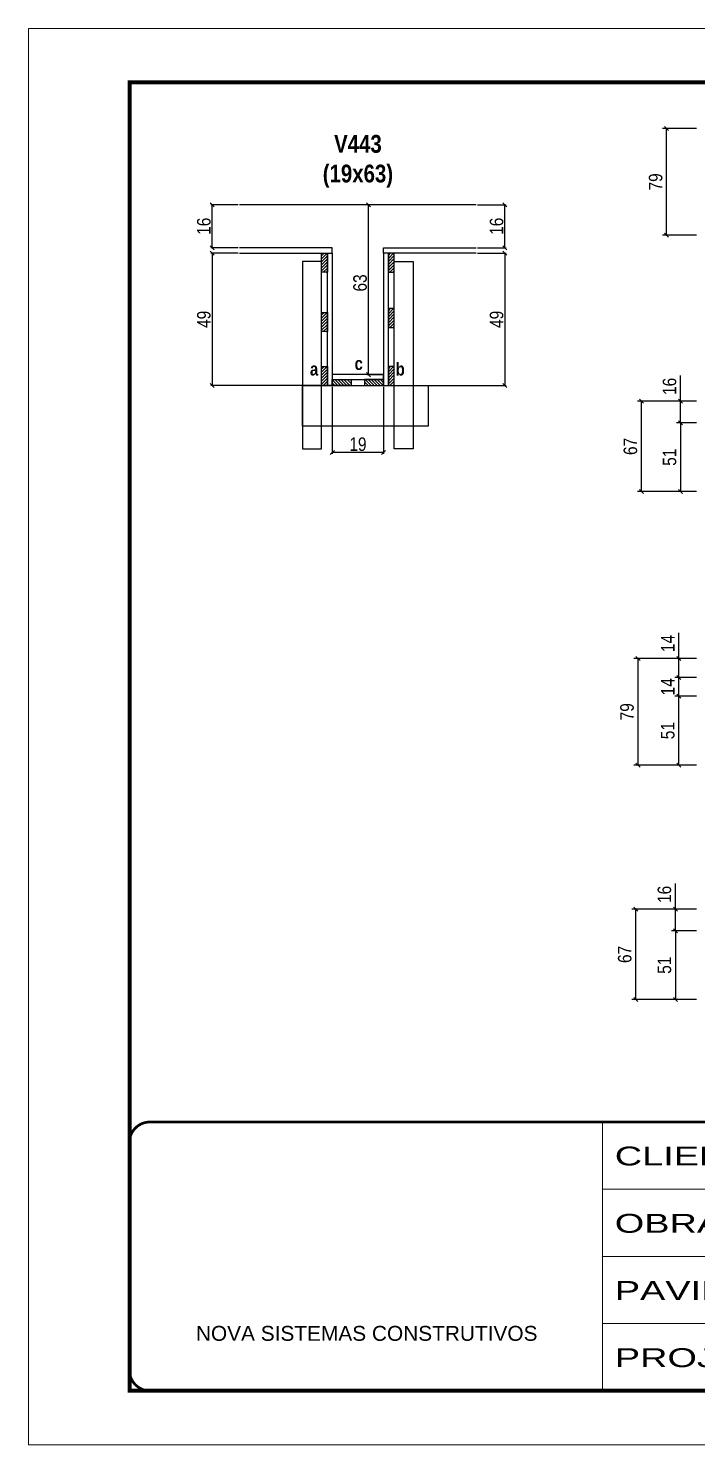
# Model space of a CAD drawing. Extents: x 3309 to 9563, y -2522 to 14608.
# Drawn here: x 3309 to 3805, y 8964 to 10014 of the extents above; entities that cross this region are included whole.
import ezdxf

# ---------------------------------------------------------------- set-up
doc = ezdxf.new("R2010")
doc.units = 0
doc.linetypes.add('CONTINUO', pattern=[0])
doc.linetypes.add('DASHED', pattern=[0.75, 0.5, -0.25])
for name, color, linetype, lineweight in [('CONCRETO', 251, 'Continuous', 25), ('Folhas', 255, 'Continuous', 9), ('SARRAFO DE PRESSAO', 251, 'DASHED', 9)]:
    doc.layers.add(name, color=color, linetype=linetype, lineweight=lineweight)
for name, color, linetype in [('COTA', 241, 'Continuous'), ('detalhes', 4, 'Continuous'), ('NOMENCLATURA', 7, 'Continuous'), ('Painéis', 200, 'Continuous'), ('SARR_2.2x7', 40, 'Continuous'), ('SARR_3.5x7', 81, 'Continuous')]:
    doc.layers.add(name, color=color, linetype=linetype)
doc.styles.add('ARIAL', font='arial.ttf')
doc.styles.add('COTA TECNICA', font='techl___.ttf', dxfattribs={"height": 10})
doc.styles.add('COTA TECNICA 2X', font='techl___.ttf', dxfattribs={"height": 10})
doc.styles.add('TECNICA', font='techb___.ttf', dxfattribs={"height": 10})
doc.styles.add('Tecnologia', font='')
doc.styles.get('Tecnologia').set_extended_font_data('Forgotten Futurist')
doc.dimstyles.new('PAINEL', dxfattribs={"dimtxt": 10, "dimasz": 3, "dimexe": 3, "dimexo": 3, "dimgap": 3, "dimtad": 1, "dimdec": 1, "dimzin": 12, "dimdsep": 46, "dimtxsty": 'COTA TECNICA', "dimblk1": 'OBLIQUE', "dimblk2": 'OBLIQUE', "dimsah": 1, "dimcen": 0.9, "dimclrd": 4, "dimclre": 4, "dimclrt": 240, "dimadec": 1, "dimazin": 3, "dimtfac": 1, "dimtdec": 1, "dimtmove": 0, "dimatfit": 3, "dimfxl": 1, "dimtolj": 1, "dimtzin": 12, "dimarcsym": 0})
doc.dimstyles.new('SECAO', dxfattribs={"dimscale": 0.333333, "dimtxt": 5, "dimasz": 9, "dimexe": 3, "dimexo": 3, "dimgap": 3, "dimtad": 1, "dimdec": 1, "dimlfac": 0.5, "dimzin": 12, "dimdsep": 46, "dimtxsty": 'COTA TECNICA 2X', "dimblk1": 'OBLIQUE', "dimblk2": 'OBLIQUE', "dimsah": 1, "dimcen": 0.9, "dimclrd": 4, "dimclre": 4, "dimclrt": 240, "dimadec": 1, "dimazin": 3, "dimtfac": 1, "dimtdec": 1, "dimtmove": 0, "dimatfit": 3, "dimfxl": 1, "dimtolj": 1, "dimtzin": 12, "dimarcsym": 0})
pattern_1 = [(135, (36770.1903, -113763.353), (-1.122532015, -1.122532015), [])]
pattern_2 = [(45, (-119985.518, -23388.7219), (-1.122532015, 1.122532015), [])]
pattern_3 = [(45, (-119985.518, -23472.7219), (-1.122532015, 1.122532015), [])]

# ---------------------------------------------------------------- blocks, each defined once
blk = doc.blocks.new('9999999999')
at = {"color": 30, "linetype": 'CONTINUO'}
for p, q in [((98564.6, 34230.2), (98564.6, 34429.4)), ((98564.6, 34379.6), (99584, 34379.6)), ((98564.6, 34329.8), (99488, 34329.8)), ((98564.6, 34280), (99488, 34280))]:
    blk.add_line(p, q, dxfattribs=at)
at = {"color": 30, "linetype": 'CONTINUO', "const_width": 2}
blk.add_lwpolyline([(99584, 34230.2), (99584, 34414.4, 0.414214), (99569, 34429.4), (98229, 34429.4, 0.414214), (98214, 34414.4), (98214, 34245.2, 0.414214), (98229, 34230.2), (99584, 34230.2)], format="xyb", dxfattribs=at)
at = {"layer": 'Folhas'}
blk.add_lwpolyline([(98139, 34190.2), (99624, 34190.2), (99624, 35240.2), (98139, 35240.2)], close=True, dxfattribs=at)
at = {"layer": 'Folhas', "color": 30, "const_width": 3}
blk.add_lwpolyline([(98214, 34230.2), (99584, 34230.2), (99584, 35200.2), (98214, 35200.2)], close=True, dxfattribs=at)
at = {"color": 7, "linetype": 'Continuous', "ltscale": 5, "style": 'ARIAL'}
blk.add_text('NOVA SISTEMAS CONSTRUTIVOS', height=11.059, dxfattribs=at).set_placement((98263.2, 34267.2))
at = {"layer": 'Folhas', "color": 7, "style": 'Tecnologia', "width": 1.5}
for s, p in [('CLIENTE:', (98573.7, 34397.2)), ('OBRA:', (98573.7, 34347.3)), ('PAVIMENTO:', (98573.7, 34297.5)), ('PROJETO:', (98573.7, 34247.7))]:
    blk.add_text(s, height=14, dxfattribs=at).set_placement(p)
blk = doc.blocks.new('_Oblique')
at = {"color": 0, "linetype": 'ByBlock', "lineweight": -2}
blk.add_line((-0.5, -0.5), (0.5, 0.5), dxfattribs=at)
blk = doc.blocks.new('*D1699')
at = {"layer": 'COTA', "color": 4, "lineweight": -2, "transparency": 16777216}
for p, q in [((3534.7, 9747.8), (3534.7, 9698.1)), ((3572.7, 9747.8), (3572.7, 9698.1)), ((3572.7, 9699.1), (3534.7, 9699.1))]:
    blk.add_line(p, q, dxfattribs=at)
at = {"layer": 'Defpoints', "color": 0, "transparency": 16777216}
for p in [(3534.7, 9748.8), (3572.7, 9748.8), (3534.7, 9699.1)]:
    blk.add_point(p, dxfattribs=at)
at = {"layer": 'COTA', "color": 4, "lineweight": -2, "transparency": 16777216, "xscale": 3, "yscale": 3, "zscale": 3, "rotation": 180}
blk.add_blockref('_Oblique', (3534.7, 9699.1), dxfattribs=at)
at = {"layer": 'COTA', "color": 4, "lineweight": -2, "transparency": 16777216, "xscale": 3, "yscale": 3, "zscale": 3}
blk.add_blockref('_Oblique', (3572.7, 9699.1), dxfattribs=at)
at = {"layer": 'COTA', "color": 240, "transparency": 16777216, "insert": (3553.7, 9705.2), "char_height": 10, "attachment_point": 5, "style": 'COTA TECNICA 2X'}
blk.add_mtext('\\A1;19', dxfattribs=at)
blk = doc.blocks.new('*D1700')
at = {"layer": 'COTA', "color": 4, "lineweight": -2, "transparency": 16777216}
for p, q in [((3465, 9846.8), (3444.6, 9846.8)), ((3445.6, 9846.8), (3445.6, 9748.8)), ((3525.7, 9748.8), (3444.6, 9748.8))]:
    blk.add_line(p, q, dxfattribs=at)
at = {"layer": 'Defpoints', "color": 0, "transparency": 16777216}
for p in [(3466, 9846.8), (3445.6, 9748.8), (3526.7, 9748.8, 0)]:
    blk.add_point(p, dxfattribs=at)
at = {"layer": 'COTA', "color": 4, "lineweight": -2, "transparency": 16777216, "xscale": 3, "yscale": 3, "zscale": 3}
for p, rotation in [((3445.6, 9846.8), 90), ((3445.6, 9748.8), 270)]:
    blk.add_blockref('_Oblique', p, dxfattribs=dict(at, rotation=rotation))
at = {"layer": 'COTA', "color": 240, "transparency": 16777216, "insert": (3439.5, 9797.8), "char_height": 10, "attachment_point": 5, "rotation": 90, "style": 'COTA TECNICA 2X'}
blk.add_mtext('\\A1;49', dxfattribs=at)
blk = doc.blocks.new('*D1701')
at = {"layer": 'COTA', "color": 4, "lineweight": -2, "transparency": 16777216}
for p, q in [((3642.4, 9846.8), (3663.6, 9846.8)), ((3662.6, 9846.8), (3662.6, 9748.8)), ((3581.7, 9748.8), (3663.6, 9748.8))]:
    blk.add_line(p, q, dxfattribs=at)
at = {"layer": 'Defpoints', "color": 0, "transparency": 16777216}
for p in [(3641.4, 9846.8), (3580.7, 9748.8, 0), (3662.6, 9748.8)]:
    blk.add_point(p, dxfattribs=at)
at = {"layer": 'COTA', "color": 4, "lineweight": -2, "transparency": 16777216, "xscale": 3, "yscale": 3, "zscale": 3}
for p, rotation in [((3662.6, 9846.8), 90), ((3662.6, 9748.8), 270)]:
    blk.add_blockref('_Oblique', p, dxfattribs=dict(at, rotation=rotation))
at = {"layer": 'COTA', "color": 240, "transparency": 16777216, "insert": (3656.5, 9797.8), "char_height": 10, "attachment_point": 5, "rotation": 90, "style": 'COTA TECNICA 2X'}
blk.add_mtext('\\A1;49', dxfattribs=at)
blk = doc.blocks.new('*D1702')
at = {"layer": 'COTA', "color": 4, "lineweight": -2, "transparency": 16777216}
for p, q in [((3571.7, 9882.8), (3560.5, 9882.8)), ((3561.5, 9756.8), (3561.5, 9882.8)), ((3571.7, 9756.8), (3560.5, 9756.8))]:
    blk.add_line(p, q, dxfattribs=at)
at = {"layer": 'Defpoints', "color": 0, "transparency": 16777216}
for p in [(3561.5, 9882.8), (3572.7, 9882.8), (3572.7, 9756.8)]:
    blk.add_point(p, dxfattribs=at)
at = {"layer": 'COTA', "color": 4, "lineweight": -2, "transparency": 16777216, "xscale": 3, "yscale": 3, "zscale": 3}
for p, rotation in [((3561.5, 9882.8), 90), ((3561.5, 9756.8), 270)]:
    blk.add_blockref('_Oblique', p, dxfattribs=dict(at, rotation=rotation))
at = {"layer": 'COTA', "color": 240, "transparency": 16777216, "insert": (3555.3, 9824.8), "char_height": 10, "attachment_point": 5, "rotation": 90, "style": 'COTA TECNICA 2X'}
blk.add_mtext('\\A1;63', dxfattribs=at)
blk = doc.blocks.new('*D1703')
at = {"layer": 'COTA', "color": 4, "lineweight": -2, "transparency": 16777216}
for p, q in [((3642.4, 9882.8), (3663.6, 9882.8)), ((3662.6, 9850.8), (3662.6, 9882.8)), ((3642.4, 9850.8), (3663.6, 9850.8))]:
    blk.add_line(p, q, dxfattribs=at)
at = {"layer": 'Defpoints', "color": 0, "transparency": 16777216}
for p in [(3641.4, 9882.8), (3662.6, 9882.8), (3641.4, 9850.8)]:
    blk.add_point(p, dxfattribs=at)
at = {"layer": 'COTA', "color": 4, "lineweight": -2, "transparency": 16777216, "xscale": 3, "yscale": 3, "zscale": 3}
for p, rotation in [((3662.6, 9882.8), 90), ((3662.6, 9850.8), 270)]:
    blk.add_blockref('_Oblique', p, dxfattribs=dict(at, rotation=rotation))
at = {"layer": 'COTA', "color": 240, "transparency": 16777216, "insert": (3656.5, 9866.8), "char_height": 10, "attachment_point": 5, "rotation": 90, "style": 'COTA TECNICA 2X'}
blk.add_mtext('\\A1;16', dxfattribs=at)
blk = doc.blocks.new('*D1704')
at = {"layer": 'COTA', "color": 4, "lineweight": -2, "transparency": 16777216}
for p, q in [((3465, 9882.8), (3444.6, 9882.8)), ((3445.6, 9850.8), (3445.6, 9882.8)), ((3465, 9850.8), (3444.6, 9850.8))]:
    blk.add_line(p, q, dxfattribs=at)
at = {"layer": 'Defpoints', "color": 0, "transparency": 16777216}
for p in [(3445.6, 9882.8), (3466, 9882.8), (3466, 9850.8)]:
    blk.add_point(p, dxfattribs=at)
at = {"layer": 'COTA', "color": 4, "lineweight": -2, "transparency": 16777216, "xscale": 3, "yscale": 3, "zscale": 3}
for p, rotation in [((3445.6, 9882.8), 90), ((3445.6, 9850.8), 270)]:
    blk.add_blockref('_Oblique', p, dxfattribs=dict(at, rotation=rotation))
at = {"layer": 'COTA', "color": 240, "transparency": 16777216, "insert": (3439.5, 9866.8), "char_height": 10, "attachment_point": 5, "rotation": 90, "style": 'COTA TECNICA 2X'}
blk.add_mtext('\\A1;16', dxfattribs=at)
blk = doc.blocks.new('*D1733')
at = {"layer": 'COTA', "color": 4, "lineweight": -2, "transparency": 16777216}
for p, q in [((3804.7, 9939.2), (3779.5, 9939.2)), ((3782.5, 9860.2), (3782.5, 9939.2)), ((3804.7, 9860.2), (3779.5, 9860.2))]:
    blk.add_line(p, q, dxfattribs=at)
at = {"layer": 'Defpoints', "color": 0, "transparency": 16777216}
for p in [(3782.5, 9939.2), (3807.7, 9939.2), (3807.7, 9860.2)]:
    blk.add_point(p, dxfattribs=at)
at = {"layer": 'COTA', "color": 4, "lineweight": -2, "transparency": 16777216, "xscale": 3, "yscale": 3, "zscale": 3}
for p, rotation in [((3782.5, 9939.2), 90), ((3782.5, 9860.2), 270)]:
    blk.add_blockref('_Oblique', p, dxfattribs=dict(at, rotation=rotation))
at = {"layer": 'COTA', "color": 240, "transparency": 16777216, "insert": (3774.4, 9899.7), "char_height": 10, "attachment_point": 5, "rotation": 90, "style": 'COTA TECNICA'}
blk.add_mtext('\\A1;79', dxfattribs=at)
blk = doc.blocks.new('*D1734')
at = {"layer": 'COTA', "color": 4, "lineweight": -2, "transparency": 16777216}
for p, q in [((3804.7, 9721.1), (3789.8, 9721.1)), ((3792.8, 9721.1), (3792.8, 9670.1)), ((3804.7, 9670.1), (3789.8, 9670.1))]:
    blk.add_line(p, q, dxfattribs=at)
at = {"layer": 'Defpoints', "color": 0, "transparency": 16777216}
for p in [(3807.7, 9721.1), (3792.8, 9670.1), (3807.7, 9670.1)]:
    blk.add_point(p, dxfattribs=at)
at = {"layer": 'COTA', "color": 4, "lineweight": -2, "transparency": 16777216, "xscale": 3, "yscale": 3, "zscale": 3}
for p, rotation in [((3792.8, 9721.1), 90), ((3792.8, 9670.1), 270)]:
    blk.add_blockref('_Oblique', p, dxfattribs=dict(at, rotation=rotation))
at = {"layer": 'COTA', "color": 240, "transparency": 16777216, "insert": (3784.7, 9695.6), "char_height": 10, "attachment_point": 5, "rotation": 90, "style": 'COTA TECNICA'}
blk.add_mtext('\\A1;51', dxfattribs=at)
blk = doc.blocks.new('*D1735')
at = {"layer": 'COTA', "color": 4, "lineweight": -2, "transparency": 16777216}
for p, q in [((3792.8, 9737.1), (3792.8, 9756.1)), ((3804.7, 9737.1), (3789.8, 9737.1)), ((3792.8, 9721.1), (3792.8, 9737.1)), ((3804.7, 9721.1), (3789.8, 9721.1))]:
    blk.add_line(p, q, dxfattribs=at)
at = {"layer": 'Defpoints', "color": 0, "transparency": 16777216}
for p in [(3792.8, 9737.1), (3807.7, 9737.1), (3807.7, 9721.1)]:
    blk.add_point(p, dxfattribs=at)
at = {"layer": 'COTA', "color": 4, "lineweight": -2, "transparency": 16777216, "xscale": 3, "yscale": 3, "zscale": 3}
for p, rotation in [((3792.8, 9737.1), 90), ((3792.8, 9721.1), 270)]:
    blk.add_blockref('_Oblique', p, dxfattribs=dict(at, rotation=rotation))
at = {"layer": 'COTA', "color": 240, "transparency": 16777216, "insert": (3784.7, 9748.1), "char_height": 10, "attachment_point": 5, "rotation": 90, "style": 'COTA TECNICA'}
blk.add_mtext('\\A1;16', dxfattribs=at)
blk = doc.blocks.new('*D1736')
at = {"layer": 'COTA', "color": 4, "lineweight": -2, "transparency": 16777216}
for p, q in [((3804.7, 9737.1), (3760.9, 9737.1)), ((3763.9, 9670.1), (3763.9, 9737.1)), ((3804.7, 9670.1), (3760.9, 9670.1))]:
    blk.add_line(p, q, dxfattribs=at)
at = {"layer": 'Defpoints', "color": 0, "transparency": 16777216}
for p in [(3763.9, 9737.1), (3807.7, 9737.1), (3807.7, 9670.1)]:
    blk.add_point(p, dxfattribs=at)
at = {"layer": 'COTA', "color": 4, "lineweight": -2, "transparency": 16777216, "xscale": 3, "yscale": 3, "zscale": 3}
for p, rotation in [((3763.9, 9737.1), 90), ((3763.9, 9670.1), 270)]:
    blk.add_blockref('_Oblique', p, dxfattribs=dict(at, rotation=rotation))
at = {"layer": 'COTA', "color": 240, "transparency": 16777216, "insert": (3755.7, 9703.6), "char_height": 10, "attachment_point": 5, "rotation": 90, "style": 'COTA TECNICA'}
blk.add_mtext('\\A1;67', dxfattribs=at)
blk = doc.blocks.new('*D1740')
at = {"layer": 'COTA', "color": 4, "lineweight": -2, "transparency": 16777216}
for p, q in [((3804.7, 9518.4), (3788.5, 9518.4)), ((3791.5, 9467.4), (3791.5, 9518.4)), ((3804.7, 9467.4), (3788.5, 9467.4))]:
    blk.add_line(p, q, dxfattribs=at)
at = {"layer": 'Defpoints', "color": 0, "transparency": 16777216}
for p in [(3791.5, 9518.4), (3807.7, 9518.4), (3807.7, 9467.4)]:
    blk.add_point(p, dxfattribs=at)
at = {"layer": 'COTA', "color": 4, "lineweight": -2, "transparency": 16777216, "xscale": 3, "yscale": 3, "zscale": 3}
for p, rotation in [((3791.5, 9518.4), 90), ((3791.5, 9467.4), 270)]:
    blk.add_blockref('_Oblique', p, dxfattribs=dict(at, rotation=rotation))
at = {"layer": 'COTA', "color": 240, "transparency": 16777216, "insert": (3783.4, 9492.9), "char_height": 10, "attachment_point": 5, "rotation": 90, "style": 'COTA TECNICA'}
blk.add_mtext('\\A1;51', dxfattribs=at)
blk = doc.blocks.new('*D1751')
at = {"layer": 'COTA', "color": 4, "lineweight": -2, "transparency": 16777216}
for p, q in [((3804.7, 9532.4), (3788.5, 9532.4)), ((3791.5, 9518.4), (3791.5, 9532.4)), ((3804.7, 9518.4), (3788.5, 9518.4))]:
    blk.add_line(p, q, dxfattribs=at)
at = {"layer": 'Defpoints', "color": 0, "transparency": 16777216}
for p in [(3791.5, 9532.4), (3807.7, 9532.4), (3807.7, 9518.4)]:
    blk.add_point(p, dxfattribs=at)
at = {"layer": 'COTA', "color": 4, "lineweight": -2, "transparency": 16777216, "xscale": 3, "yscale": 3, "zscale": 3}
for p, rotation in [((3791.5, 9532.4), 90), ((3791.5, 9518.4), 270)]:
    blk.add_blockref('_Oblique', p, dxfattribs=dict(at, rotation=rotation))
at = {"layer": 'COTA', "color": 240, "transparency": 16777216, "insert": (3783.4, 9525.4), "char_height": 10, "attachment_point": 5, "rotation": 90, "style": 'COTA TECNICA'}
blk.add_mtext('\\A1;14', dxfattribs=at)
blk = doc.blocks.new('*D1752')
at = {"layer": 'COTA', "color": 4, "lineweight": -2, "transparency": 16777216}
for p, q in [((3791.5, 9546.4), (3791.5, 9565.5)), ((3804.7, 9546.4), (3788.5, 9546.4)), ((3791.5, 9532.4), (3791.5, 9546.4)), ((3804.7, 9532.4), (3788.5, 9532.4))]:
    blk.add_line(p, q, dxfattribs=at)
at = {"layer": 'Defpoints', "color": 0, "transparency": 16777216}
for p in [(3791.5, 9546.4), (3807.7, 9546.4), (3807.7, 9532.4)]:
    blk.add_point(p, dxfattribs=at)
at = {"layer": 'COTA', "color": 4, "lineweight": -2, "transparency": 16777216, "xscale": 3, "yscale": 3, "zscale": 3}
for p, rotation in [((3791.5, 9546.4), 90), ((3791.5, 9532.4), 270)]:
    blk.add_blockref('_Oblique', p, dxfattribs=dict(at, rotation=rotation))
at = {"layer": 'COTA', "color": 240, "transparency": 16777216, "insert": (3783.4, 9557.5), "char_height": 10, "attachment_point": 5, "rotation": 90, "style": 'COTA TECNICA'}
blk.add_mtext('\\A1;14', dxfattribs=at)
blk = doc.blocks.new('*D1753')
at = {"layer": 'COTA', "color": 4, "lineweight": -2, "transparency": 16777216}
for p, q in [((3804.7, 9546.4), (3758.3, 9546.4)), ((3761.3, 9467.4), (3761.3, 9546.4)), ((3804.7, 9467.4), (3758.3, 9467.4))]:
    blk.add_line(p, q, dxfattribs=at)
at = {"layer": 'Defpoints', "color": 0, "transparency": 16777216}
for p in [(3761.3, 9546.4), (3807.7, 9546.4), (3807.7, 9467.4)]:
    blk.add_point(p, dxfattribs=at)
at = {"layer": 'COTA', "color": 4, "lineweight": -2, "transparency": 16777216, "xscale": 3, "yscale": 3, "zscale": 3}
for p, rotation in [((3761.3, 9546.4), 90), ((3761.3, 9467.4), 270)]:
    blk.add_blockref('_Oblique', p, dxfattribs=dict(at, rotation=rotation))
at = {"layer": 'COTA', "color": 240, "transparency": 16777216, "insert": (3753.2, 9506.9), "char_height": 10, "attachment_point": 5, "rotation": 90, "style": 'COTA TECNICA'}
blk.add_mtext('\\A1;79', dxfattribs=at)
blk = doc.blocks.new('*D1758')
at = {"layer": 'COTA', "color": 4, "lineweight": -2, "transparency": 16777216}
for p, q in [((3804.7, 9344.5), (3786, 9344.5)), ((3789, 9344.5), (3789, 9293.5)), ((3804.7, 9293.5), (3786, 9293.5))]:
    blk.add_line(p, q, dxfattribs=at)
at = {"layer": 'Defpoints', "color": 0, "transparency": 16777216}
for p in [(3807.7, 9344.5), (3789, 9293.5), (3807.7, 9293.5)]:
    blk.add_point(p, dxfattribs=at)
at = {"layer": 'COTA', "color": 4, "lineweight": -2, "transparency": 16777216, "xscale": 3, "yscale": 3, "zscale": 3}
for p, rotation in [((3789, 9344.5), 90), ((3789, 9293.5), 270)]:
    blk.add_blockref('_Oblique', p, dxfattribs=dict(at, rotation=rotation))
at = {"layer": 'COTA', "color": 240, "transparency": 16777216, "insert": (3780.9, 9319), "char_height": 10, "attachment_point": 5, "rotation": 90, "style": 'COTA TECNICA'}
blk.add_mtext('\\A1;51', dxfattribs=at)
blk = doc.blocks.new('*D1759')
at = {"layer": 'COTA', "color": 4, "lineweight": -2, "transparency": 16777216}
for p, q in [((3789, 9360.5), (3789, 9379.5)), ((3804.7, 9360.5), (3786, 9360.5)), ((3789, 9344.5), (3789, 9360.5)), ((3804.7, 9344.5), (3786, 9344.5))]:
    blk.add_line(p, q, dxfattribs=at)
at = {"layer": 'Defpoints', "color": 0, "transparency": 16777216}
for p in [(3789, 9360.5), (3807.7, 9360.5), (3807.7, 9344.5)]:
    blk.add_point(p, dxfattribs=at)
at = {"layer": 'COTA', "color": 4, "lineweight": -2, "transparency": 16777216, "xscale": 3, "yscale": 3, "zscale": 3}
for p, rotation in [((3789, 9360.5), 90), ((3789, 9344.5), 270)]:
    blk.add_blockref('_Oblique', p, dxfattribs=dict(at, rotation=rotation))
at = {"layer": 'COTA', "color": 240, "transparency": 16777216, "insert": (3780.9, 9371.5), "char_height": 10, "attachment_point": 5, "rotation": 90, "style": 'COTA TECNICA'}
blk.add_mtext('\\A1;16', dxfattribs=at)
blk = doc.blocks.new('*D1760')
at = {"layer": 'COTA', "color": 4, "lineweight": -2, "transparency": 16777216}
for p, q in [((3804.7, 9360.5), (3756.6, 9360.5)), ((3759.6, 9293.5), (3759.6, 9360.5)), ((3804.7, 9293.5), (3756.6, 9293.5))]:
    blk.add_line(p, q, dxfattribs=at)
at = {"layer": 'Defpoints', "color": 0, "transparency": 16777216}
for p in [(3759.6, 9360.5), (3807.7, 9360.5), (3807.7, 9293.5)]:
    blk.add_point(p, dxfattribs=at)
at = {"layer": 'COTA', "color": 4, "lineweight": -2, "transparency": 16777216, "xscale": 3, "yscale": 3, "zscale": 3}
for p, rotation in [((3759.6, 9360.5), 90), ((3759.6, 9293.5), 270)]:
    blk.add_blockref('_Oblique', p, dxfattribs=dict(at, rotation=rotation))
at = {"layer": 'COTA', "color": 240, "transparency": 16777216, "insert": (3751.5, 9327), "char_height": 10, "attachment_point": 5, "rotation": 90, "style": 'COTA TECNICA'}
blk.add_mtext('\\A1;67', dxfattribs=at)

msp = doc.modelspace()

# ---------------------------------------------------------------- hatches: boundary and pattern name
at = {"layer": 'SARR_2.2x7'}
h = msp.add_hatch(dxfattribs=at)
h.set_pattern_fill('ANSI31', color=256, scale=0.5)
h.set_pattern_definition(pattern_2)
h.paths.add_polyline_path([(3526.65, 9832.82), (3531.05, 9832.82), (3531.05, 9846.82), (3526.65, 9846.82)])
h = msp.add_hatch(dxfattribs=at)
h.set_pattern_fill('ANSI31', color=256, scale=0.5)
h.set_pattern_definition(pattern_2)
h.paths.add_polyline_path([(3580.65, 9832.82), (3576.25, 9832.82), (3576.25, 9846.82), (3580.65, 9846.82)])
h = msp.add_hatch(dxfattribs=at)
h.set_pattern_fill('ANSI31', color=256, scale=0.5)
h.set_pattern_definition([(45, (-119985.518, -23432.7219), (-1.122532015, 1.122532015), [])])
h.paths.add_polyline_path([(3526.65, 9788.82), (3531.05, 9788.82), (3531.05, 9802.82), (3526.65, 9802.82)])
h = msp.add_hatch(dxfattribs=at)
h.set_pattern_fill('ANSI31', color=256, scale=0.5)
h.set_pattern_definition([(45, (-119985.518, -23429.7219), (-1.122532015, 1.122532015), [])])
h.paths.add_polyline_path([(3580.65, 9791.82), (3576.25, 9791.82), (3576.25, 9805.82), (3580.65, 9805.82)])
h = msp.add_hatch(dxfattribs=at)
h.set_pattern_fill('ANSI31', color=256, scale=0.5)
h.set_pattern_definition(pattern_3)
h.paths.add_polyline_path([(3526.65, 9748.82), (3531.05, 9748.82), (3531.05, 9762.82), (3526.65, 9762.82)])
h = msp.add_hatch(dxfattribs=at)
h.set_pattern_fill('ANSI31', color=256, scale=0.5)
h.set_pattern_definition(pattern_3)
h.paths.add_polyline_path([(3580.65, 9748.82), (3576.25, 9748.82), (3576.25, 9762.82), (3580.65, 9762.82)])
h = msp.add_hatch(dxfattribs=at)
h.set_pattern_fill('ANSI31', color=256, scale=0.5, angle=90)
h.set_pattern_definition(pattern_1)
h.paths.add_polyline_path([(3548.65, 9748.82), (3548.65, 9753.22), (3534.65, 9753.22), (3534.65, 9748.82)])
h = msp.add_hatch(dxfattribs=at)
h.set_pattern_fill('ANSI31', color=256, scale=0.5, angle=90)
h.set_pattern_definition(pattern_1)
h.paths.add_polyline_path([(3558.65, 9753.22), (3558.65, 9748.82), (3572.65, 9748.82), (3572.65, 9753.22)])

# ---------------------------------------------------------------- linework, layer by layer
at = {"layer": 'CONCRETO', "linetype": 'Continuous'}
msp.add_line((3641.35, 9882.82), (3465.95, 9882.82), dxfattribs=at)
at = {"layer": 'Painéis', "linetype": 'Continuous', "elevation": 0}
for points in [[(3465.95, 9846.82), (3534.65, 9846.82), (3534.65, 9850.82), (3465.95, 9850.82)], [(3641.35, 9846.82), (3572.65, 9846.82), (3572.65, 9850.82), (3641.35, 9850.82)]]:
    msp.add_lwpolyline(points, dxfattribs=at)
at = {"layer": 'Painéis', "linetype": 'Continuous'}
for points in [[(3531.05, 9748.82), (3531.05, 9846.82), (3534.65, 9846.82), (3534.65, 9748.82)], [(3576.25, 9748.82), (3576.25, 9846.82), (3572.65, 9846.82), (3572.65, 9748.82)], [(3572.65, 9756.82), (3534.65, 9756.82), (3534.65, 9753.22), (3572.65, 9753.22)]]:
    msp.add_lwpolyline(points, close=True, dxfattribs=at)
at = {"layer": 'SARR_2.2x7'}
for points in [[(3531.05, 9846.82), (3531.05, 9832.82), (3526.65, 9832.82), (3526.65, 9846.82)], [(3576.25, 9846.82), (3576.25, 9832.82), (3580.65, 9832.82), (3580.65, 9846.82)], [(3531.05, 9802.82), (3531.05, 9788.82), (3526.65, 9788.82), (3526.65, 9802.82)], [(3576.25, 9805.82), (3576.25, 9791.82), (3580.65, 9791.82), (3580.65, 9805.82)], [(3531.05, 9762.82), (3531.05, 9748.82), (3526.65, 9748.82), (3526.65, 9762.82)], [(3576.25, 9762.82), (3576.25, 9748.82), (3580.65, 9748.82), (3580.65, 9762.82)], [(3534.65, 9753.22), (3548.65, 9753.22), (3548.65, 9748.82), (3534.65, 9748.82)], [(3572.65, 9753.22), (3558.65, 9753.22), (3558.65, 9748.82), (3572.65, 9748.82)]]:
    msp.add_lwpolyline(points, close=True, dxfattribs=at)
at = {"layer": 'SARR_3.5x7'}
for points in [[(3526.65, 9840.82), (3512.65, 9840.82), (3512.65, 9701.84), (3526.65, 9701.84)], [(3580.65, 9840.82), (3594.65, 9840.82), (3594.65, 9701.84), (3580.65, 9701.84)], [(3512.65, 9748.82), (3605.84, 9748.82), (3605.84, 9718.73), (3512.65, 9718.73)]]:
    msp.add_lwpolyline(points, close=True, dxfattribs=at)

# ---------------------------------------------------------------- block references
at = {"layer": 'SARRAFO DE PRESSAO', "color": 6, "linetype": 'ByBlock'}
msp.add_blockref('9999999999', (-94829.61, -25226.65), dxfattribs=at)

# ---------------------------------------------------------------- texts
at = {"layer": 'detalhes', "style": 'TECNICA'}
for s, p in [('c', (3551.2, 9760.29)), ('b', (3581.69, 9756.17)), ('a', (3518.13, 9756.18))]:
    msp.add_text(s, height=9.6, dxfattribs=at).set_placement(p)
at = {"layer": 'NOMENCLATURA', "insert": (3553.68, 9934.51), "char_height": 13.2, "attachment_point": 2, "style": 'TECNICA'}
msp.add_mtext_dynamic_manual_height_columns('V443\\P(19x63)', width=300.2766, gutter_width=1, heights=[0], dxfattribs=at)

# ---------------------------------------------------------------- dimensions: what is measured, and where the dimension line sits
at = {"layer": 'COTA'}
for base, p1, p2, dimstyle, picture, middle in [((3782.52, 9939.22), (3807.75, 9860.22), (3807.75, 9939.22), 'PAINEL', '*D1733', (3774.42, 9899.72)), ((3445.6, 9882.82), (3465.95, 9850.82), (3465.95, 9882.82), 'SECAO', '*D1704', (3439.5, 9866.82)), ((3662.57, 9882.82), (3641.35, 9850.82), (3641.35, 9882.82), 'SECAO', '*D1703', (3656.47, 9866.82)), ((3445.6, 9748.82, 0), (3465.95, 9846.82), (3526.65, 9748.82), 'SECAO', '*D1700', (3439.5, 9797.82, 0)), ((3662.57, 9748.82, 0), (3641.35, 9846.82), (3580.65, 9748.82), 'SECAO', '*D1701', (3656.47, 9797.82, 0)), ((3792.85, 9737.11), (3807.75, 9721.11), (3807.75, 9737.11), 'PAINEL', '*D1735', (3784.74, 9748.11)), ((3763.85, 9737.11), (3807.75, 9670.11), (3807.75, 9737.11), 'PAINEL', '*D1736', (3755.75, 9703.61)), ((3792.85, 9670.11), (3807.75, 9721.11), (3807.75, 9670.11), 'PAINEL', '*D1734', (3784.74, 9695.61)), ((3791.5, 9546.4), (3807.75, 9532.4), (3807.75, 9546.4), 'PAINEL', '*D1752', (3783.43, 9557.45)), ((3761.28, 9546.4), (3807.75, 9467.4), (3807.75, 9546.4), 'PAINEL', '*D1753', (3753.18, 9506.9)), ((3791.5, 9518.4), (3807.75, 9467.4), (3807.75, 9518.4), 'PAINEL', '*D1740', (3783.39, 9492.9)), ((3788.97, 9360.51), (3807.75, 9344.51), (3807.75, 9360.51), 'PAINEL', '*D1759', (3780.87, 9371.52)), ((3759.64, 9360.51), (3807.75, 9293.51), (3807.75, 9360.51), 'PAINEL', '*D1760', (3751.54, 9327.01)), ((3788.97, 9293.51), (3807.75, 9344.51), (3807.75, 9293.51), 'PAINEL', '*D1758', (3780.86, 9319.01))]:
    dim = msp.add_linear_dim(base=base, p1=p1, p2=p2, angle=90, dimstyle=dimstyle, dxfattribs=at)
    dim.commit()
    dim.dimension.update_dxf_attribs({"geometry": picture, "text_midpoint": middle})
for base, p1, p2, angle, dimstyle, picture, middle in [((3561.48, 9882.82), (3572.65, 9756.82), (3572.65, 9882.82), 90, 'SECAO', '*D1702', (3561.48, 9824.82)), ((3534.65, 9699.07), (3572.65, 9748.82), (3534.65, 9748.82), 180, 'SECAO', '*D1699', (3553.65, 9699.07)), ((3791.5, 9532.4), (3807.75, 9518.4), (3807.75, 9532.4), 90, 'PAINEL', '*D1751', (3791.5, 9525.4))]:
    dim = msp.add_linear_dim(base=base, p1=p1, p2=p2, angle=angle, dimstyle=dimstyle, dxfattribs=at)
    dim.commit()
    dim.dimension.update_dxf_attribs({"geometry": picture, "text_midpoint": middle, "dimtype": 160})

doc.saveas('drawing.dxf')
